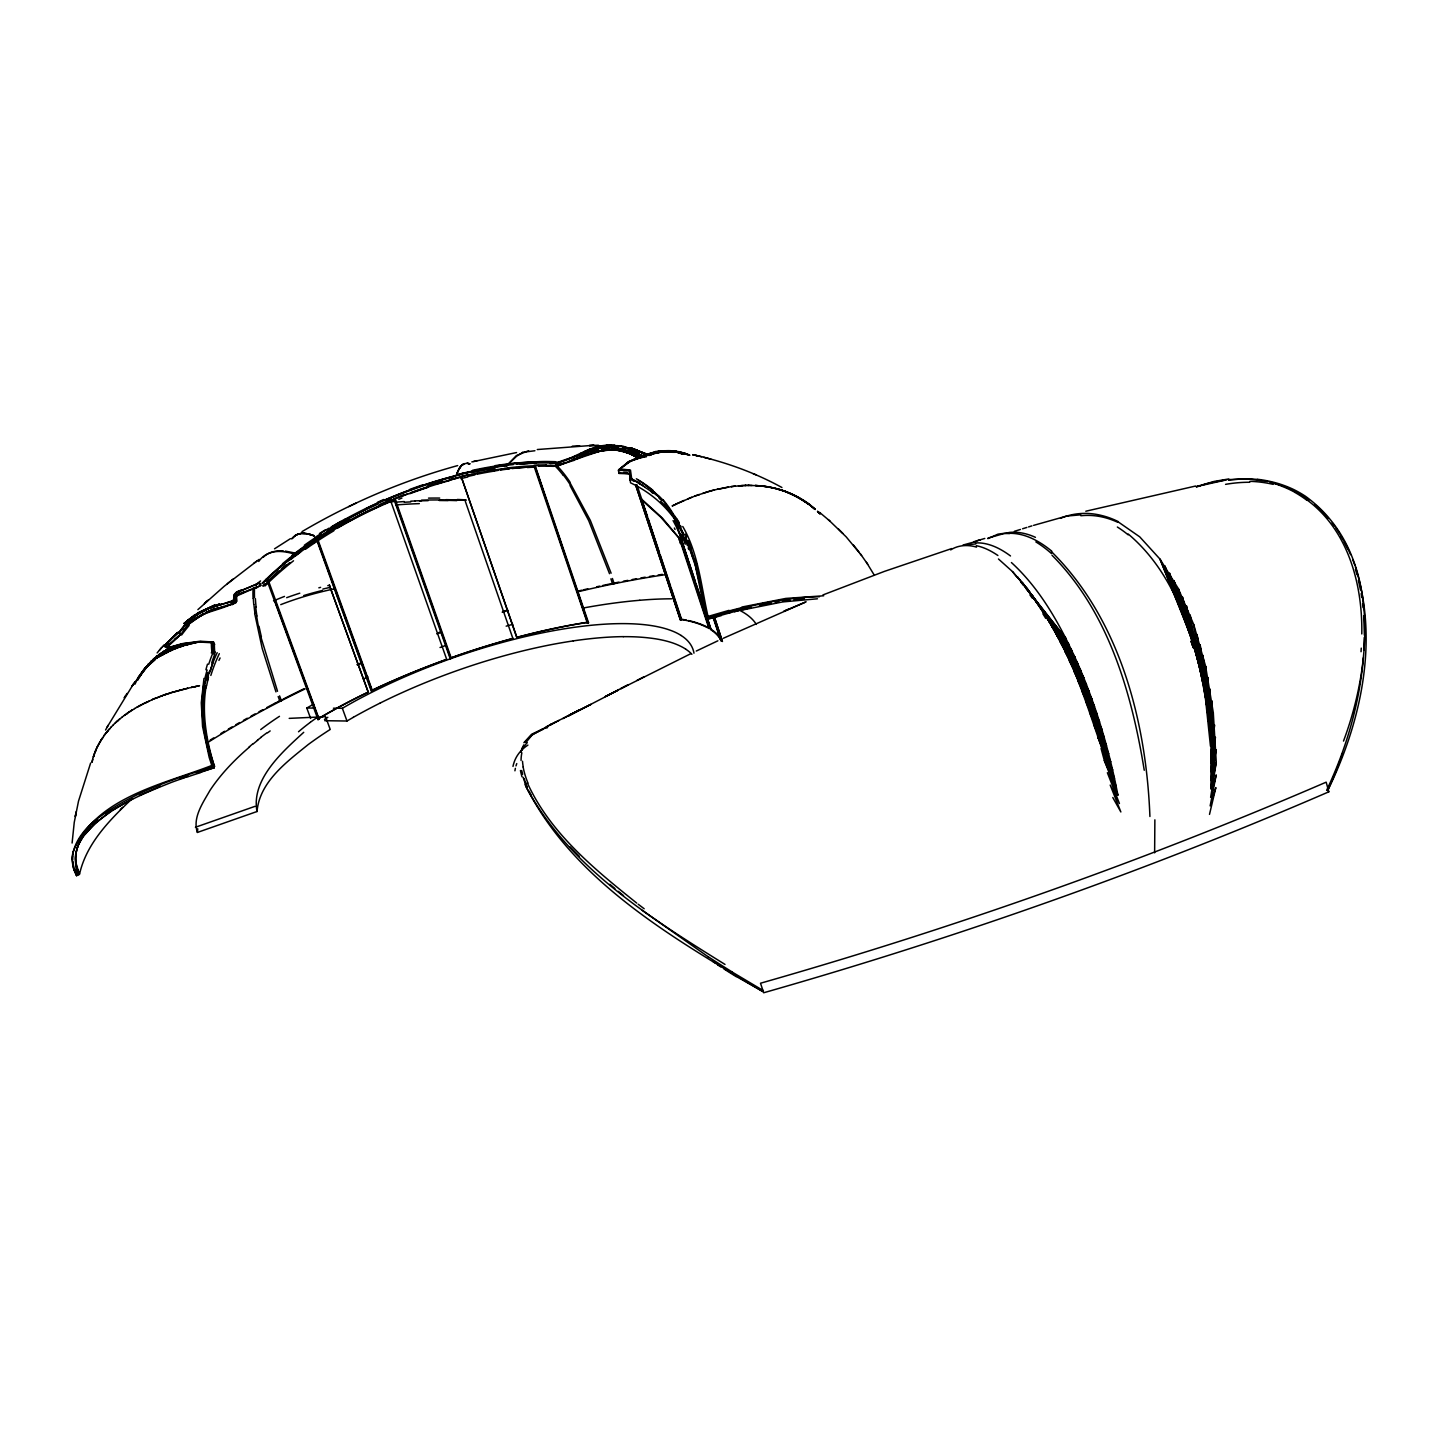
<?xml version="1.0" encoding="UTF-8"?>
<svg xmlns="http://www.w3.org/2000/svg" width="1438" height="1438" viewBox="0 0 1438 1438"><rect width="100%" height="100%" fill="white"/><g stroke="black" fill="none" stroke-linecap="round" stroke-linejoin="round"><path stroke-width="1.5" d="M629.916 478.063L630.545 482.826C650.12 492.066 667.25 506.661 678.664 525.122M1209.286 702.283L1209.304 697.825M1149.915 816.496C1146.266 722.146 1120.364 619.868 1051.394 551.581M1209.178 701.96L1209.232 697.628M1361.786 633.942C1362.667 584.763 1348.341 530.263 1306.908 499.849M185.915 625.62L193.986 619.562L212.231 609.748L233.567 603.906L232.579 601.282L209.66 607.986L191.182 617.963L186.527 622.744L187.659 625.188L185.915 625.62C199.523 611.078 220.949 611.204 236.605 601.39L235.814 594.289M1210.94 750.384L1210.976 788.797L1216.26 762.23L1213.295 712.691L1205.619 666.297L1193.738 624.577L1178.315 588.609L1160.053 559.184L1139.723 536.841L1118.135 521.85M1211.048 743.913L1211.803 700.737L1210.868 754.716L1213.295 712.691L1211.12 763.201L1214.499 724.842L1211.209 771.703L1215.398 737.191L1211.156 780.241L1215.991 749.665L1210.976 788.797M1364.32 637.429L1363.871 650.102M1154.624 852.842L1154.876 819.84M1210.796 709.15L1210.976 702.589L1211.425 706.471M203.621 702.445L203.944 720.564M1210.706 709.222L1210.976 702.589M1361.031 651.72L1361.265 648.125M289.2 718.371L325.545 716.699L330.219 729.461A255.964 65.141 -19.3 0 0 326.875 731.6L325.797 732.319A257.24 65.537 -19.3 0 0 320.422 735.896A266.713 68.053 -19.2 0 0 312.19 741.666L311.165 742.385A271.764 69.437 -19.2 0 0 308.199 744.56C286.737 761.942 259.649 781.715 257.007 811.517L197.401 832.44L197.779 828.809M197.401 832.44C192.297 817.755 202.974 802.746 210.038 790.307C220.895 773.932 234.682 759.695 249.565 746.951M1211.156 731.421L1211.443 727.125M72.098 843.028L74.255 822.338L78.515 801.128L90.63 763.021M75.837 854.442L75.675 856.203A34.422 32.373 15.9 0 0 76.052 863.213L79.378 874.412L76.627 875.67L75.495 862.063A35.285 33.218 13.6 0 1 75.585 855.053L76.466 850.954M1363.404 657.687C1359.485 703.703 1346.31 748.695 1326.609 790.361M204.484 686.753C200.907 713.572 205.58 740.894 214.406 766.274C207.09 742.961 202.255 716.951 205.328 691.876A334.011 218.684 14.2 0 1 206.137 685.89M212.554 651.845L212.842 649.419M213.992 654.254L214.298 651.827M72.817 854.028L73.104 852.141M1216.26 762.23L1210.634 797.353L1216.206 774.884L1210.149 805.891L1215.847 787.575L1209.502 814.393M76.124 811.787L75.297 816.568L75.621 814.735M79.378 874.412L76.574 870.511L77.346 868.552M203.962 678.43L201.284 702.787L202.56 726.496L209.211 757.466L212.303 767.011L214.711 766.256M76.627 875.67L73.536 867.995L72.331 860.337A38.718 36.417 10 0 1 72.835 852.734C94.243 797.191 163.896 784.357 213.112 764.962M79.467 873.855L76.556 875.436L76.933 873.495M75.855 853.291L76.915 849.211M215.143 652.043L214.532 654.757A339.781 217.749 -1.7 0 0 211.692 663.008M211.368 653.032L212.141 650.389M76.663 849.804L78.119 845.724M236.731 591.899L236.605 601.39L232.219 604.679L231.212 602.055L233.657 599.574L233.855 594.937L236.731 591.899L241.44 589.904M213.201 652.564L214.154 649.706M200.565 772.368L214.082 767.748L196.449 773.195M1340.701 758.994L1342.715 753.242M1343.505 741.073C1372.913 662.666 1381.469 551.491 1305.524 496.308A664.464 263.226 -68.6 0 0 1293.301 489.333A693.296 274.55 -69.3 0 0 1271.3 481.694A709.887 281.147 -70.5 0 0 1257.423 479.285M77.221 848.061L78.874 843.98M1339.982 760.918L1335.507 772.44M721.247 615.662L708.125 619.041M94.225 754.393L96.346 749.324M707.909 619.616L707.101 616.201M457.554 472.041L456.781 473.731L459.783 467.422M522.587 747.58L523.702 744.92M95.178 751.894L97.353 746.825M1334.734 774.363L1328.011 789.624M457.608 472.185L458.147 470.693M137.724 680.264L142.668 671.204L148.258 664.733L139.306 677.01L145.364 667.879L151.116 663.044L142.668 671.204L139.306 677.01M165.73 645.626L166.988 642.876L177.287 632.864L165.73 645.626L170.223 647.046L182.177 643.649L200.206 641.204L213.597 642.049L214.622 644.404M134.956 684.2L138.336 677.118L147.521 666.279L137.958 678.287L144.195 669.713L140.205 674.656M78.623 844.573L80.654 840.493M1327.616 790.756C1360.959 722.505 1379.024 641.114 1355.387 566.949M136.736 680.408L143.081 671.618L132.116 685.998L134.974 681.81M458.201 470.837L458.758 469.471M97.353 747.023L99.995 742.188M107.131 727.143L133.339 684.2M79.467 842.83L82.811 837.024M105.567 730.037L108.084 725.363M139.63 676.741L142.668 671.204L147.521 666.279M458.542 469.687L459.387 468.339M458.812 469.597L461.49 465.786M233.567 603.906L234.646 602.055M136.97 680.318L141.14 673.326L137.958 678.287M102.853 737.622L99.743 742.206A102.008 86.154 44.6 0 0 96.076 749.36A95.483 80.402 45.6 0 0 91.942 762.122M99.869 742.296L101.397 739.887M127.029 693.44L124.225 697.843L125.214 696.28M526.254 741.99L532.042 735.07L542.486 729.138M81.445 839.361L84.033 835.298M512.899 638.526L513.006 638.364A225.982 56.064 -19.5 0 0 505.223 640.503A227.222 56.388 -19.5 0 0 497.44 642.75L493.522 643.9A221.182 54.788 -19.4 0 0 479.843 648.107A214.046 52.9 -19.4 0 0 473.965 649.976A214.118 52.918 -19.4 0 0 468.105 651.899L464.204 653.212A214.1 52.918 -19.4 0 0 458.345 655.207L450.597 658.047A217.983 53.943 -19.4 0 1 472.006 650.749A215.664 53.332 -19.4 0 1 479.807 648.25A221.506 54.878 -19.5 0 1 495.409 643.487A223.735 55.471 -19.5 0 1 512.899 638.526L465.337 501.377M523.881 742.709L531.539 734.315L542.701 728.94M101.127 739.905L102.745 737.532M459.171 468.572L460.052 467.332M525.05 742.439L532.707 734.243L543.762 729.012M516.763 637.483L516.871 637.322A231.842 57.628 -19.5 0 1 523.756 635.524A236.263 58.796 -19.5 0 1 548.669 629.574A248.217 61.978 -19.5 0 1 581.491 623.211A262.956 65.914 -19.5 0 1 587.854 622.187L534.864 466.182L587.567 622.402A264.089 66.22 -19.6 0 0 581.222 623.409A251.524 62.859 -19.5 0 0 570.491 625.296A244.658 61.043 -19.5 0 0 557.351 627.867L548.471 629.772A236.209 58.796 -19.5 0 0 532.725 633.421L530.442 633.978A230.529 57.286 -19.5 0 0 523.612 635.704A228.624 56.765 -19.5 0 0 516.763 637.483L461.346 477.039L516.871 637.322M102.727 737.73L104.417 735.411M145.508 667.466L141.212 673.721L145.364 667.879L154.945 660.006M258.714 561.467C264.053 553.594 274.119 550.089 283.34 550.898M105.819 733.218L104.165 735.411L107.67 730.971M83.781 835.891L95.124 823.273L110.528 811.535M459.836 467.566L460.466 466.523M105.927 733.326L107.778 731.079M85.094 834.148C107.419 808.066 140.493 794.711 171.643 782.308A520.52 489.262 4.2 0 1 183.687 778.03M291.788 538.675L295.473 535.367L294.341 536.266M291.842 538.801L292.885 537.758M157.137 652.924L161.703 647.549M148.258 664.733L143.261 670.521L151.35 661.732M109.468 728.868L107.544 731.079L109.594 728.976M159.474 650.156L163.932 644.979M460.519 466.667L461.454 465.642M166.988 642.876L163.806 646.381L168.318 647.837L180.667 644.458L198.732 642.031L211.602 642.714M90.72 826.58C78.191 838.372 70.606 858.001 79.557 874.07C86.316 843.998 108.875 820.774 130.499 800.211M169.037 644.799L180.199 634.823L179.067 632.396L172.632 637.843M109.468 729.084L111.373 726.801M111.229 726.909L113.458 724.896M292.633 537.866L293.712 536.913M260.566 580.934L255.748 584.727M167.509 646.812L180.199 634.392L178.078 632.163L163.986 645.968L169.45 647.675L183.615 643.667L200.637 641.672L212.357 642.355A308.667 153.866 9.4 0 0 212.608 649.401M91.852 825.466L97.838 819.948M612.642 584.044L614.925 582.929L612.642 584.044L610.916 578.831M197.887 609.64L224.4 586.111L256.701 561.215M113.207 724.878L117.521 720.851M184.999 623.247L201.787 611.096L215.053 604.913L198.264 612.786L186.347 621.486L201.787 611.096L219.744 603.888L198.264 612.786L183.83 623.589L194.921 614.637M187.138 625.476L203.711 613.469L186.005 625.764M192.404 617.208L184.801 623.157L197.977 614.224M207.234 600.976L204.34 603.654L208.51 599.808M462.712 464.636L463.755 464.097L461.185 465.732L462.191 464.977M115.274 722.901L117.628 720.977M647.064 455.019L651.414 455.145M263.334 557.153C270.937 549.604 282.873 550.88 292.327 553.486L293.855 552.803L294.718 555.392M629.754 473.515L618.843 472.94L618.43 470.208L628.496 461.598L659.413 451.047L663.709 451.748M117.395 720.959L119.749 718.946L117.503 721.085M293.46 537.021L294.61 536.158M618.843 469.795C635.991 454.408 662.019 447.613 684.434 453.581M174.627 639.407L180.199 634.823L169.109 645.195L167.06 643.271M252.98 744.093L257.69 740.282M303.724 732.319C282.261 751.966 250.931 779.486 257.007 811.517M232.992 579.137L227.276 583.774M119.606 719.054L122.14 717.22M619.436 469.525L630.078 461.364L661.031 450.759M121.906 717.202L126.957 713.625L124.279 715.387M461.958 465.193L462.982 464.546M259.217 559.382L253.645 563.39M267.594 732.787L270.164 730.935M231.212 602.055L235.616 598.927M106.268 813.423L110.942 810.205M126.724 713.608L129.384 711.774L126.832 713.733M618.843 472.94L619.85 472.257M234.466 600.167A264.808 100.948 12 0 1 234.664 593.732L259.002 582.983L260.44 585.5L236.245 596.213A262.381 101.073 11.6 0 0 236.012 598.334M274.532 548.813L290.44 538.657M129.258 711.882L131.99 710.084M129.348 712.008L132.08 710.21M568.01 461.993L581.455 456.223M566.32 462.533L556.524 466.128L555.787 463.288C576.854 458.165 595.44 440.37 618.394 446.373M208.564 742.008L215.628 737.586A426.295 108.281 -19.3 0 1 268.439 707.442A393.76 99.114 -19.4 0 1 305.09 688.91M113.063 809.882L133.051 798.557M327.882 532.779L325.006 534.559A235.598 112.973 -21.7 0 0 308.127 545.631M131.954 710.318L134.759 708.575M661.732 451.945L662.864 451.262M329.5 528.573L332.412 526.829M332.502 529.903L334.712 528.573M302.016 531.611C350.71 502.905 403.161 480.544 457.679 465.588M462.676 464.492L464.528 463.593M134.543 708.539L137.527 706.957M295.221 535.475L297.522 534.307M295.275 535.601L296.534 534.918M987.852 538.639L997.99 534.145L1008.937 532.671M562.977 718.623L579.011 710.12L549.963 725.004L558.879 720.456M137.311 706.939L140.349 705.411M137.383 707.065L143.261 703.901M950.662 549.909C958.283 544.984 968.008 544.517 976.546 547.123M201.68 612.211L210.955 607.213L221.758 604.248M626.77 685.495L620.767 688.73L690.887 653.643M543.87 728.275L552.426 723.691L546.296 726.837M569.718 714.812L590.874 704.422L567.722 716.286L618.484 690.006M256 587.998L261.105 585.302L259.721 582.983L236.066 592.51M549.963 725.004L556.362 721.624M140.133 705.375L152.428 699.623M636.944 680.426L643.99 676.795M163.375 654.506L154.675 658.91L147.916 664.554L165.855 651.378L183.615 643.667L165.873 649.688L178.869 645.338L200.637 641.672L174.322 647.19L162.476 651.845L178.869 645.338L194.597 642.876L169.99 649.203L159.223 654.11L174.322 647.19L188.791 644.296M522.461 452.539L516.53 456.295L506.41 465.984L516.386 455.594L528.609 450.705M628.46 684.614L605.254 696.585L618.412 690.042M143.045 703.865L146.245 702.427M672.301 505.816L691.606 497.296M672.355 505.96L676.363 504.091M988.032 538.082L1003.796 533.624A692.091 167.168 81.2 0 1 1009.422 533.606M368.254 692.217L329.356 585.23L368.254 692.217L366.6 693.008A239.139 59.587 -19.4 0 0 360.057 696.226L358.422 697.035A245.395 61.259 -19.4 0 0 340.968 706.076A254.993 63.829 -19.4 0 0 328.799 712.781A263.064 65.986 -19.4 0 0 318.553 718.73L275.395 602.109L318.553 718.73M696.28 651.054L717.868 640.809M356.408 502.958L348.733 506.607M278.9 701.277L281.399 700.701L279.583 695.866M139.468 795.412L160.427 786.209M205.58 612.588L213.076 609.083M146.119 702.535L149.157 701.097M676.184 503.929L684.003 500.442M296.282 535.026L297.576 534.433M680.605 619.383L681.684 619.562A337.193 85.633 -19.9 0 1 699.893 624.272A342.244 86.945 -19.9 0 1 704.674 626.285A335.737 85.273 -19.9 0 1 706.885 627.381L709.509 628.316L680.264 539.448L662.415 518.111L641.24 498.824L681.091 619.149A334.784 84.986 -19.8 0 1 686.393 620.12M723.278 638.292L805.046 602.288M378.607 505.816L383.389 503.677M576.674 455.576L572.953 457.248A153.668 105.783 -0.8 0 0 556.506 462.874L554.187 462.946M584.098 452.269L591.539 448.944L604.212 447.811M549.999 463.593L557.297 462.982L573.582 457.41L593.121 448.674L622.6 446.05L647.711 454.444L623.139 446.912M588.466 453.347L568.118 461.67M384.917 499.723L381.987 500.999A218.324 98.305 -22.3 0 0 344.868 519.352M788.599 609.173L783.962 611.204L806.179 601.803M463.485 464.168L464.564 463.737M237.378 595.008L250.518 589.418M238.043 594.397L244.244 591.773M152.338 699.479L155.556 698.131M152.212 699.587L155.628 698.275M391.927 499.939L394.875 498.716M314.059 536.014L312.316 535.224M1060.525 518.363C1073.395 512.773 1088.081 512.018 1101.616 515.505A726.585 220.104 -89.3 0 1 1118.153 521.563M205.67 612.678L217.498 607.914M687.741 498.95L695.381 495.876M822.896 594.955L884.424 571.389L951.74 548.561M627.022 462.802C644.601 453.671 664.662 446.751 684.272 453.15L680.174 452.826M158.899 696.981L155.502 698.383L165.604 694.392L162.045 695.704M673.505 515.433L710.911 629.179A352.975 89.731 -19.9 0 1 712.241 630.078M640.737 499.058L660.653 517.069L680.264 539.448M158.701 696.945L162.242 695.74M297.271 534.415L298.619 533.911M297.324 534.541L298.673 534.055M695.255 495.84L699.12 494.528M695.291 496.002L699.174 494.69M179.786 778.857L187.983 775.999M1196.236 486.637L1214.139 481.424L1228.771 478.962M697.017 564.217L695.758 564.667L697.16 564.415M393.832 499.058L450.238 658.856L451.298 658.262L394.983 498.662L393.886 499.22L394.983 498.662M587.297 622.978L588.537 622.78L587.405 623.175L534.109 466.397L535.349 466.146L534.199 466.541M318.014 719.629L319.146 719L318.014 719.629L266.497 579.011L267.666 578.615L319.164 719.234M212.303 767.011L214.406 766.274M647.585 516.763L636.89 484.714L635.704 485.127L680.39 619.976L681.702 619.778M195.424 827.263L255.065 806.323M317.726 539.322L316.594 539.735L317.708 539.16L372.442 690.761M183.651 777.976L187.785 776.556M566.302 462.299L554.762 465.624M522.389 452.341L534.918 450.741M576.764 455.9L607.339 445.564L617.801 445.708L628.118 448.153M577.321 458.83L605.38 449.285M224.184 606.297L207.36 611.995L191.074 621.755L188.989 619.508L205.49 609.604L234.376 600.149L235.922 602.63L226.287 605.578M1196.506 486.997L1200.299 485.72M699.048 494.654L706.579 492.263M249.727 590.083L256.845 587.333M165.478 694.5L169.145 693.386M165.532 694.644L172.722 692.271M984.76 538.459L973.67 541.784M1197.459 486.368L1226.632 479.825M976.258 541.048L980.464 539.735M702.769 493.414L706.543 492.12M168.965 693.35L172.65 692.127M1022.58 528.771L1026.858 527.44M1028.547 526.919L1031.909 525.877M1014.347 531.323L1020.441 529.454M706.885 616.776L729.048 610.359M709.617 618.592L712.601 617.675M1033.598 525.373L1066.583 516.08L1080.837 514.822M688.407 540.724L697.124 568.28L707.172 617.981C743.662 606.926 781.194 597.579 819.48 596.716M213.795 766.58C174.322 778.443 134.309 792.068 100.534 816.353C82.236 828.809 63.829 852.896 76.556 875.436M714.093 617.244L717.059 616.363M605.398 449.195L583.451 455.63L606.62 449.519M172.524 692.235L176.353 691.211M172.596 692.379L187.659 688.317L183.633 689.197M464.294 463.827L467.062 463.198M591.108 450.292L580.97 453.258L591.629 450.436M595.17 449.105L607.339 445.564L618.376 446.966M706.418 492.102L710.228 491.041M706.453 492.245L713.877 490.07L710.102 491.023M1202.186 485.073L1209.807 482.934M685.62 536.967L695.435 565.871L706.148 618.268L708.862 617.549M226.09 603.061L232.579 601.282M176.155 691.175L180.038 690.204M649.958 454.534L637.735 457.805L660.096 450.939L664.536 451.352M654.038 453.437L664.212 450.723L674.799 452.341M507.38 468.518L508.998 468.087M595.907 449.303L610.844 445.349L617.261 446.535M299.823 533.75L298.367 534.019L300.776 533.642M544.966 728.329L547.572 727.646M453.725 475.96L456.727 475.187M457.679 477.973L454.678 478.746A216.85 94.926 -22.3 0 0 448.674 480.346M179.858 690.168L183.812 689.233M975.252 541.677L963.011 545.038L975.827 543.941M318.841 587.818L320.62 587.369M516.566 452.557L471.826 461.922M473.623 461.472L477.236 460.591M713.769 490.214L717.49 489.19M1085.798 511.227L1195.697 486.008M741.918 607.034L785.813 598.424L823.704 595.781M742.763 609.928L782.614 601.929L817.449 598.801M747.149 608.346L751.283 607.393M327.792 585.661L329.608 585.248M187.479 688.263L191.56 687.436M1211.713 482.521L1225.05 480.004M602.288 447.236L585.158 450.993L603.924 447.398M606.566 446.301L610.844 445.349L617.405 446.751M591.899 452.593L606.62 449.339M706.148 618.268L702.876 600.275M195.532 686.609L191.38 687.4L199.523 685.692L195.352 686.573M475.241 474.001L477.578 473.533M759.444 605.596L771.343 603.259M592.186 452.7L609.82 449.303M608.076 446.607L614.332 445.403L618.484 446.409L614.332 445.403L589.364 449.105L602.486 447.542M299.517 533.714L301.027 533.534M728.203 487.069L717.4 489.315L731.708 486.547M775.208 602.576L779.037 601.947M493.809 470.568L503.012 469.201A240.649 109.054 -22.8 0 1 516.655 467.638M601.965 450.292L608.094 449.375M782.811 601.354L790.199 600.329M657.04 453.042L648.286 454.228L668.311 450.723L674.332 452.035M663.619 452.161L672.373 450.975L682.888 453.977M537.291 449.537L593.463 445.313M731.583 486.529L735.178 486.116L731.583 486.691M596.141 451.334L613.325 449.267M611.24 446.499L617.801 445.708L606.782 446.571M793.83 599.898L804.363 598.873M1228.825 479.591L1247.627 478.908L1267.687 481.478M735.07 486.26L742.044 485.541M596.644 451.28L616.704 449.447M300.973 533.39L302.25 533.282M300.722 533.498L302.304 533.426M614.763 446.858L621.09 446.283M602.378 446.912L593.552 447.613L604.212 447.092M602.468 449.95L608.975 449.429M738.503 485.918L742.044 485.702M657.651 452.7L653.499 452.97L672.373 450.975L676.345 452.215M663.907 452.287L676.381 451.46L682.331 453.581M404.222 501.556L395.576 502.186L450.597 658.047M572.324 446.175L579.658 445.816M602.18 450.22L618.915 449.393M616.992 446.481L621.27 446.265L597.741 446.481L603.96 446.607M410.747 501.179L415.097 500.981M741.918 485.523L745.441 485.379M741.918 485.685L745.441 485.541M532.869 463.234L535.961 463.09M594.271 445.385L589.274 445.582L598.46 445.259M745.297 485.361L748.785 485.325M745.297 485.523L748.785 485.487M301.98 533.39L303.616 533.408M302.034 533.534L306.348 533.498M602.109 449.483L612.606 449.375M439.147 500.496L447.919 500.604M310.626 718.443L306.797 708.017L313.466 708.071M333.454 708.215L342.352 708.287A229.019 56.873 -19.3 0 1 348.733 704.62A220.787 54.698 -19.4 0 1 358.583 699.174A214.316 52.99 -19.4 0 1 365.342 695.615A207.432 51.193 -19.4 0 1 375.713 690.348A202.416 49.881 -19.4 0 1 382.796 686.897A197.186 48.515 -19.4 0 1 389.968 683.499A194.418 47.796 -19.4 0 1 397.248 680.174A182.95 44.812 -19.4 0 1 477.686 649.634A191.29 46.969 -19.5 0 1 531.88 635.093A207.27 51.139 -19.5 0 1 543.222 632.666A213.543 52.775 -19.5 0 1 550.682 631.21A220.194 54.5 -19.5 0 1 561.683 629.251A227.689 56.477 -19.5 0 1 568.909 628.1A238.798 59.389 -19.6 0 1 586.452 625.782A249.799 62.265 -19.6 0 1 593.247 625.081A263.999 66.004 -19.7 0 1 612.75 623.786A278.055 69.707 -19.7 0 1 618.915 623.643A284.472 71.397 -19.8 0 1 624.919 623.625A291.662 73.284 -19.8 0 1 630.725 623.75A303.274 76.322 -19.8 0 1 644.35 624.685A316.504 79.791 -19.9 0 1 651.899 625.674A330.866 83.53 -20 0 1 669.335 629.916A341.974 86.424 -20 0 1 673.056 631.318A346.468 87.574 -20 0 1 679.671 634.589L681.145 635.488M748.659 485.307L761.852 485.99M748.659 485.469L752.092 485.505M324.736 720.708L346.989 721.013A228.75 57.88 -19.4 0 1 353.353 717.328M602.324 449.609L622.169 450.022L613.181 449.429M618.43 470.208L629.377 470.783L630.024 480.22M303.562 533.264L304.928 533.336M303.346 533.516L304.712 533.588M371.813 690.51L317.025 539.43L371.813 690.51A233.064 57.951 -19.4 0 1 387.595 683.23L389.896 682.223A226.323 56.172 -19.4 0 1 406.127 675.213A222.027 55.021 -19.4 0 1 434.653 663.889L439.471 662.091A219.619 54.392 -19.4 0 1 446.715 659.431L390.579 500.586M614.332 446.463L601.893 445.726L610.647 446.535M664.733 451.927L655.926 451.406L632.396 460.124L660.096 450.939L664.302 451.442M674.027 452.323L663.781 451.514L680.354 452.179L684.075 453.779L680.354 452.179L658.658 452.071L676.381 451.46L682.601 453.833M280.338 700.612L281.399 700.701M466.829 463.431L467.943 463.288M668.994 451.766L673.451 452.179M608.436 449.357L627.705 451.101L641.312 457.338M608.148 449.465L631.228 451.694L613.882 449.429M616.668 447.272L603.834 446.014L617.765 447.182M627.381 448.332L633.816 448.962L647.352 454.732M304.658 533.444L306.402 533.642M684.272 453.15L668.832 451.316L675.267 452.323M679.042 453.222L683.266 453.725L679.024 453.006M614.727 449.465L621.216 450.292M810.565 505.151A113.045 102.242 -74.9 0 0 777.383 488.902A120.343 108.695 -76.7 0 0 771.289 487.482A125.178 113.063 -76.4 0 0 765.034 486.386L755.256 485.451A133.285 120.379 -75.6 0 1 764.89 486.529M614.871 446.463L606.063 445.331L612.426 446.355M622.78 447.542L633.816 448.962L647.567 455.289M285.317 551.078L293.855 552.803M611.797 449.285L635.991 453.006L617.118 449.555M679.563 452.988L683.859 453.653M628.208 448.8L636.549 450.094L647.837 455.361M612.3 449.375L628.945 452.053L616.381 449.573M306.096 533.606L310.985 534.72M306.132 533.75L307.624 534.001M673.002 452.323L664.212 450.723L643.038 455.828L668.311 450.723L674.584 452.269M630.114 448.908L639.263 451.388L628.334 449.069M616.596 446.553L610.197 445.313L614.314 446.265M684.075 453.509L673.829 451.46L683.931 453.851M78.551 872.057L74.938 871.338L74.506 869.235M467.674 463.36L469.795 463.755M467.727 463.503L468.626 463.683M615.105 449.303L642.247 456.08M701.492 456.709L692.721 454.678C723.763 461.454 754.033 472.185 781.913 487.5M614.152 449.285L637.573 455.666L616.273 449.321M692.721 454.678L697.879 455.864M307.57 533.875L312.37 535.367M618.304 449.429L641.294 455.702L618.394 449.573M628.873 448.908L639.263 451.388M616.165 449.213L634.32 453.905L639.748 456.96L627.705 451.101M614.314 445.654L618.43 446.733M638.76 456.925L618.142 449.375L638.742 456.871M1269.466 481.838L1281.671 485.487M703.829 457.266L710.911 459.171M309.35 534.109L314.275 535.763L309.098 534.217M619.778 449.375L641.294 455.702M633.906 450.471L639.946 452.251M641.42 455.199L621.18 449.033L642.894 456.295M468.896 463.611L469.831 463.899M468.59 463.539L469.525 463.845M678.772 451.945L689.413 455.361M618.142 449.375L641.887 456.619L625.171 450.741M629.053 448.998L638.796 452.413M649.203 455.54L631.066 447.973L633.816 448.962M644.835 456.889L622.69 448.8L593.75 451.406L574.247 460.142L573.582 457.41M689.719 455.109L683.643 452.79L689.593 455.235M624.937 450.777L642.588 457.5M646.219 456.925L630.635 450.939L644.476 456.691M631.066 447.973L648.933 454.875M626.375 450.885L642.498 457.374M630.869 449.573L624.703 447.074L630.527 449.645M753.153 473.659L755.831 474.774M1283.397 486.08L1288.43 488.183M642.804 455.918L633.331 451.909L642.966 456.313M622.115 450.436L640.054 458.201L626.069 451.838L637.609 457.59M626.267 450.903L641.492 457.554M641.528 455.576L637.843 453.869L641.636 455.828M705.968 626.429L706.705 626.788A339.062 86.136 -19.9 0 1 708.826 627.921L709.509 628.316M1290.102 488.884L1295.009 491.329M633.799 481.191L630.078 478.836M636.549 450.094L646.129 454.911M640.413 457.176L631.012 452.377L640.683 457.679M637.645 457.5L629.988 453.581L637.447 457.931M638.652 454.282L642.319 456.259M763.38 990.656L732.14 972.034M725.004 964.431C649.994 917.804 569.071 867.168 526.218 787.107M1296.645 492.138L1309.065 500.011M634.32 453.905L639.928 457.284M737.784 977.301L762.949 991.609C673.793 938.583 572.414 880.901 524.96 784.411M685.656 649.077L684.164 648.161A346.037 89.138 -20.1 0 0 677.514 644.817A341.561 87.952 -20 0 0 673.811 643.343A330.452 85.022 -20 0 0 656.303 638.939A316.108 81.211 -19.9 0 0 648.736 637.915A302.897 77.688 -19.9 0 0 635.093 636.854A291.303 74.596 -19.8 0 0 629.323 636.692A284.131 72.655 -19.8 0 0 623.301 636.674M710.354 629.395L711.684 630.293A348.913 88.689 -19.9 0 1 715.818 633.655L716.34 634.158A354.791 90.181 -19.9 0 1 721.229 640.881M712.673 961.249L715.8 963.298M708.035 956.683L642.265 910.362M651.144 490.897L653.122 492.371M638.202 904.232L644.17 908.762M651.36 492.084L653.176 493.468M636.728 903.1C594.559 869.289 550.089 833.123 527.279 782.757M998.457 558.987L1012.496 571.587L1026.876 588.214L1077.943 663.979C1096.223 705.968 1109.273 750.169 1117.901 795.124L1107.368 772.709L1119.429 803.536L1110.19 785.058L1120.867 811.967L1112.796 797.515M74.075 869.882L76.214 871.626L75.765 873.765L77.85 870.781L76.933 869.199M819.624 512.413L830.211 521.311M618.322 891.38L623.499 895.622M1128.237 534.037C1171.718 570.706 1191.347 627.489 1202.563 681.54L1186.44 605.811L1201 673.919L1182.467 597.004L1199.328 666.423L1178.315 588.609L1197.53 659.053L1173.983 580.61L1195.625 651.845L1169.489 573.043L1193.594 644.763L1164.834 565.889L1191.473 637.843L1160.053 559.184L1189.244 631.066M609.874 884.298L614.907 888.54M1314.925 504.63L1328.406 518.201M828.324 519.621L846.173 536.859L861.578 555.481M1011.417 562.546C1041.579 590.209 1061.352 627.076 1077.943 663.979L1031.711 594.631L1074.995 657.364L1026.876 588.214L1071.993 650.911L1022.059 582.228L1068.955 644.619L1030.866 594.559M1052.023 555.248C1108.518 611.977 1131.76 693.242 1144.253 770.265M660.599 501.143L662.361 502.869A355.635 196.107 -41.7 0 1 665.776 506.482A356.822 196.323 -44.5 0 1 670.611 512.234M579.352 856.383L570.041 846.838M838.408 528.914L842.794 533.354M76.574 870.511L78.587 872.578M858.828 551.779L853.453 545.092M1012.496 571.587L1016.594 576.728M1020.71 581.869L1023.443 585.302M1026.193 588.735L1065.9 638.49L1017.259 576.674L1028.152 590.982M635.704 485.127L680.534 620.173M672.93 515.649L674.799 518.111M1029.985 595.008L1032.376 598.208M1332.127 522.785L1334.5 525.984M860.23 553.612L867.689 564.271M677.46 521.347L678.772 523.324M628.999 470.298L630.06 471.898M569.861 482.521L590.299 520.322L611.114 573.205M1335.686 527.584L1340.126 534.415M1036.528 601.461L1080.837 670.737L1041.346 608.723L1083.695 677.658L1041.346 608.723M866.467 562.366L874.196 575.02M238.169 591.378L239.751 593.858M570.005 485.487L588.753 520.718L609.532 573.69M1042.892 613.774L1045.732 618.358M1066.403 652.079L1071.004 659.647M1340.558 535.673L1343.29 540.167M1086.499 684.704L1046.127 616.417L1089.231 691.912L1050.89 624.487M1076.289 670.072L1079.722 675.914M255.64 584.96L257.096 587.477M1074.833 669.299L1083.677 684.812M1075.157 669.784L1080.567 679.293M1344.153 541.713L1347.496 548.04M1079.992 680.246L1086.445 691.966M682.762 526.488C698.814 554.313 701.205 587.01 708.287 617.675M1081.304 682.493L1083.407 686.339M1088.764 700.845L1096.835 716.466L1090.903 704.8M528.986 791.026L531.251 795.484M446.715 659.431L446.661 659.323A221.704 54.932 -19.4 0 0 398.955 678.125A223.627 55.435 -19.4 0 0 391.999 681.145L389.68 682.151A233.244 58.005 -19.4 0 0 371.561 690.474M1095.343 716.232L1099.225 723.979L1095.271 715.944M1344.224 541.677L1347.981 549.352M1348.323 549.658L1350.624 554.655M1104.33 760.486L1116.248 786.748C1095.127 735.879 1083.138 681.199 1055.6 632.972L1091.909 699.228L1060.255 641.833L1094.516 706.687L1064.839 651.072L1097.068 714.255L1069.351 660.653L1099.531 721.948L1073.773 670.593L1101.939 729.749L1078.087 680.875L1104.24 737.658L1082.275 691.444L1106.469 745.657L1086.337 702.337L1108.626 753.728L1090.274 713.5L1110.675 761.888L1094.048 724.914L1112.635 770.121L1097.643 736.562L1114.486 778.407L1101.077 748.443L1104.33 760.486L1117.901 795.124M525.265 782.434L526.991 786.658M688.568 544.517L694.5 561.683L699.407 581.977M631.767 479.447L630.473 470.064A230.314 124.944 -20.3 0 0 619.508 469.399M690.348 546.835L690.995 548.507M1352.781 559.813L1354.776 565.116M278.181 696.531L279.979 701.385M342.352 708.287L346.989 721.013M1191.041 641.384L1193.324 647.729L1191.257 640.899M316.558 539.556L371.346 691.372M212.932 765.519L213.903 768.305M535.26 466.002L588.537 622.78M612.408 578.471L614.152 583.666M1191.239 641.456L1193.324 647.729M648.304 518.902L659.503 552.731M660.204 554.816L670.629 586.345M671.33 588.43L681.019 617.675M641.24 498.824L649.275 523.108M649.94 525.122L681.091 619.149M714.291 616.614L722.469 641.51M714.129 616.399L721.624 639.209M713.769 616.237L721.876 640.935M713.841 618.484L721.283 641.114M712.889 616.83L720.546 639.874M674.188 517.518L687.867 559.13M688.55 561.215L695.363 581.887M696.028 583.954L710.911 629.179M679.707 539.645L708.952 628.532M211.206 758.671L213.148 764.603M213.219 766.688C204.699 741.792 199.99 715.099 203.189 688.802A336.941 220.032 13.3 0 1 203.98 683.284M557.297 462.982L558.16 465.642L553.54 466.325A265.131 125.663 -23.9 0 0 538.639 466.218M277.534 691.283L260.745 636.477M1355.477 569.448L1357.059 574.769M694.536 559.005L695.093 560.856M275.97 691.894L262.237 648.574L254.634 613.217M73.859 867.348L72.745 861.632M209.75 753.548L207.647 744.956M1358.407 580.305L1360.42 589.76M521.724 770.48L522.641 774.327M700.18 585.805L700.953 589.814M1190.197 614.997L1205.314 697.142L1210.49 746.268L1210.023 689L1209.969 737.892L1209.735 731.187M701.726 594.074L702.571 598.603M256.575 615.734L257.114 619.005A152.015 53.188 65 0 0 258.301 625.692M1193.738 624.577L1205.314 697.142L1197.081 634.5L1206.518 705.105L1200.173 644.781L1207.578 713.176L1203.013 655.386L1208.495 721.337L1205.619 666.297L1207.525 699.03M1361.157 593.588L1361.732 597.561M1198.771 652.744L1199.328 657.076M1198.771 652.96L1199.328 657.364M1362.613 603.529L1363.008 607.627M1212.342 714.237L1212.701 718.173M1203.966 675.968L1205.134 691.534M1203.858 675.572L1204.163 679.922M1204.792 688.64L1205.098 692.99M1207.776 703.398L1209.304 729.569L1207.956 677.514L1208.837 704.35M1363.745 615.895L1364.374 635.201M1206.446 695.381L1206.77 701.996M1206.302 695.794L1206.5 700.27M267.666 578.615L266.497 579.011M1209.286 717.76L1209.52 724.482M1207.992 706.058L1208.082 710.408M1294.955 492.443A651.234 257.384 -68.7 0 1 1306.747 500.19M1294.991 492.353A676.363 267.198 -69.1 0 0 1282.354 486.439A694.518 273.777 -69.8 0 0 1273.637 483.258M1249.964 481.335A706.346 280.23 -70.2 0 1 1273.259 484.372M1243.079 478.854A709.725 281.938 -71.6 0 1 1257.369 479.465M1225.571 484.354A696.783 278.289 -72 0 1 1249.784 482.269M1228.501 480.166A697.879 278.774 -72.8 0 1 1243.043 479.07M1009.386 533.318A716.142 175.58 82.6 0 1 1051.771 551.185M1035.845 541.91A714.434 174.34 82.6 0 1 1051.52 553.594M1008.919 532.473A719.306 176.658 82.3 0 1 1035.432 537.327M736.759 976.995A117.161 13.373 34.3 0 1 723.943 968.924M720.744 966.857A117.161 13.373 34.3 0 1 717.544 964.772M527.081 787.521A713.608 142.542 28.6 0 1 523.126 777.329M527.962 783.081A721.786 143.135 28.8 0 1 524.546 773.195A738.701 145.705 29 0 1 523.162 767.029M526.326 785.094A732.068 145.418 29 0 1 524.133 778.497M521.994 776.772A733.452 146.227 28.7 0 1 520.448 770.48M514.93 770.822A757.359 153.273 29.4 0 1 515.379 768.323M515.99 765.915A757.359 153.273 29.4 0 1 516.763 763.596M512.989 766.418A758.419 153.507 29.3 0 1 527.908 745.1M523.252 767.083A752.164 147.251 29.5 0 1 522.515 761.259M521.059 760.468A760.972 148.851 30 0 1 521.868 752.793M520.844 752.182A756.442 148.204 30.9 0 1 527.297 742.637M731.996 971.854A115.831 10.569 33.5 0 1 708.017 956.612M521.419 750.205A762.392 148.24 30.9 0 1 522.425 747.472M976.276 545.685A725.687 153.255 78.2 0 1 997.9 555.499M975.629 542.935A719.449 156.67 79 0 1 1010.501 555.967M1117.362 527.027A698.688 210.074 -89.1 0 1 1128.165 534.828M1080.837 515.739A720.384 218.091 -89.5 0 1 1117.614 522.228M92.122 762.032A95.393 80.402 45.2 0 1 92.787 759.426M93.56 756.855A95.393 80.402 45.2 0 1 94.423 754.303M93.326 756.909A94.818 80.061 44.9 0 1 94.207 754.375M817.683 511.533A117.826 106.664 -74.7 0 1 819.984 513.779A117.88 106.718 -74.7 0 0 817.503 511.569M817.593 511.461A119.336 108.048 -74.6 0 1 819.894 513.708M817.791 511.389A119.264 107.958 -74.6 0 1 820.109 513.636M810.439 505.349A114.429 103.572 -74.6 0 1 815.328 509.376M807.779 503.48A112.973 102.188 -74.9 0 1 815.166 509.376M802.62 499.993A112.398 101.523 -75.9 0 1 812.74 507.344A115.561 104.327 -76.2 0 1 815.076 509.483A114.627 103.446 -76.5 0 0 810.385 505.439A112.164 101.307 -75.9 0 0 805.298 501.808M788.869 493.126A111.481 100.57 -77 0 1 807.635 503.731M786.155 491.976A111.912 100.984 -77 0 1 805.244 501.934M791.745 494.205A111.427 100.498 -77.3 0 1 802.566 500.1M791.781 494.115A113.332 102.386 -75.4 0 0 786.101 491.742A116.442 105.154 -76.9 0 0 777.347 489.082A120.433 108.785 -75.6 0 0 771.253 487.608A124.998 112.901 -76 0 0 765.016 486.547M777.221 489.046A115.417 104.255 -75.9 0 1 788.923 493.018M786.101 491.706A117.035 105.729 -75.1 0 0 777.257 488.866A120.271 108.641 -75.6 0 0 771.163 487.428A127.497 115.166 -76.3 0 0 761.727 485.972M322.903 589.059A233.244 98.197 -0.2 0 1 329.985 587.405M303.724 595.566A234.412 100.247 0 0 1 322.382 590.461M286.665 597.687A238.025 108.425 1.4 0 1 299.787 593.193M273.526 600.904A240.847 114.447 2.7 0 1 284.508 596.428M329.967 711.954A247.983 61.942 -19.4 0 1 367.984 692.181M280.752 604.643A237.701 102.745 0.2 0 1 333.724 588.969M329.949 711.954A258.75 64.836 -19.4 0 0 326.965 713.643A264.161 66.274 -19.4 0 0 318.175 718.748M383.658 504.181A214.711 95.052 -22.3 0 1 390.83 501.089M350.872 519.981A218.288 98.233 -22.3 0 1 378.841 506.176M334.533 528.465A224.112 103.59 -22.1 0 1 350.369 519.531M315.965 538.819A232.345 111.032 -21.7 0 1 331.315 529.13M343.916 523.684A217.965 97.658 -22.3 0 1 390.723 500.891M336.816 527.279A221.937 101.577 -22.2 0 1 343.574 523.414M331.261 529.22A227.528 106.861 -21.9 0 1 335.755 526.56M316.989 539.412A232.417 109.63 -21.9 0 1 332.268 529.849M445.96 499.651A248.504 112.038 -3.1 0 1 465.804 500.37M445.852 500.029A241.926 109.396 -3.1 0 0 428.254 500.029A230.907 103.284 -3.1 0 0 421.676 500.118M419.447 500.873A232.327 104.021 -3.1 0 1 428.164 500.658M396.097 504.936A230.386 101.721 -3.1 0 1 419.321 503.624M457.23 499.471A252.063 113.692 -3.2 0 1 466.092 499.885M447.991 500.37A251.596 113.26 -3.2 0 1 456.781 500.622M428.506 498.123A239.139 110.313 -3.2 0 1 439.704 498.069M415.097 500.891A229.415 102.242 -3.1 0 1 421.64 500.658M404.294 502.257A226.539 100.894 -3.1 0 1 410.765 501.898M527.333 467.53A260.602 121.403 -23.4 0 1 533.983 467.152M516.44 467.979A248.253 113.692 -23 0 1 527.656 467.062M477.326 474.163A231.015 102.781 -22.5 0 1 493.486 471.197M467.943 476.427A224.975 99.006 -22.3 0 1 474.899 474.899M460.807 478.638A223.016 97.263 -22.2 0 1 467.745 476.985M529.993 467.008A259.541 120.828 -23.4 0 1 534.415 466.775M493.683 471.071A244.208 110.744 -22.8 0 1 498.285 470.352M500.568 470.028A244.208 110.744 -22.8 0 1 509.699 468.824M511.964 468.572A244.208 110.744 -22.8 0 1 525.481 467.332M471.52 472.599A230.907 104.992 -22.9 0 1 495.193 468.159M461.544 476.373A225.874 101.055 -22.5 0 1 468.608 474.702M697.861 623.139A341.885 86.855 -19.9 0 0 692.361 621.504L690.42 621.018A334.784 84.986 -19.8 0 0 688.425 620.551M705.195 626.051A341.885 86.855 -19.9 0 0 701.241 624.362A339.799 86.316 -19.9 0 0 698.724 623.445M692.02 554.798A311.794 139.216 -70 0 1 693.152 558.375M690.815 551.257A315.317 147.503 -67.2 0 1 691.408 552.983M688.658 544.085A337.373 165.442 -63.7 0 1 689.952 547.339M685.764 537.938A339.763 173.315 -59.9 0 1 686.465 539.466M687.166 541.03A339.763 173.315 -59.9 0 1 687.831 542.611M685.081 534.037A345.659 180.415 -57.3 0 1 686.573 537.003M681.037 529.328A350.782 185.718 -55.1 0 1 681.81 530.748M682.583 532.204A350.782 185.718 -55.1 0 1 684.057 535.152M677.729 521.67A353.173 192.764 -49.4 0 1 679.491 524.277M680.336 525.607A353.173 192.764 -49.4 0 1 681.199 526.955M676.004 519.064A355.348 195.029 -47.9 0 1 677.855 521.563M688.155 547.842A325.941 154.387 -66.1 0 1 688.748 549.514M712.889 630.527A352.975 89.731 -19.9 0 1 714.111 631.48M714.704 631.947A352.975 89.731 -19.9 0 1 718.371 635.542M719.27 636.621A352.975 89.731 -19.9 0 1 721.175 639.479M674.368 528.016A350.98 181.224 -57.3 0 1 675.033 529.508M678.736 538.765A350.98 181.224 -57.3 0 1 679.311 540.364M679.868 541.982A350.98 181.224 -57.3 0 1 680.408 543.618M674.548 516.548A354.611 195.244 -46 0 1 675.483 517.77M260.709 729.569A313.304 129.636 -9.5 0 1 279.475 716.322M324.485 719.413A244.712 105.765 -7.7 0 1 327.828 717.31M310.536 722.164A250.068 108.964 -7.2 0 1 316.899 717.616M298.511 731.78A262.633 107.778 -9.3 0 1 310.284 722.361M260.781 737.406A328.817 122.392 -12.7 0 1 267.037 732.733M257.384 740.264A334.101 121.277 -13.5 0 1 261.015 737.442M249.116 746.969A340.159 118.437 -14.7 0 1 252.531 744.093M681.127 635.488A354.377 89.605 -20.1 0 1 693.979 653.176M739.761 610.395A421.136 106.772 -20.1 0 1 756.352 624.434M671.636 598.801A357.037 89.875 -19.8 0 0 663.996 598.909A346.54 87.071 -19.7 0 0 652.133 599.394A336.905 84.5 -19.7 0 0 639.802 600.275M639.784 600.275A316.702 79.09 -19.6 0 0 604.967 604.373A300.272 74.704 -19.6 0 0 595.853 605.811A287.977 71.415 -19.5 0 0 583.54 607.95M506.158 626.159A257.025 63.182 -19.5 0 1 512.755 624.308M440.028 647.513A246.329 60.36 -19.4 0 1 444.953 645.734M363.365 679.024A263.478 64.908 -19.4 0 1 367.984 676.903M306.797 708.017A286.989 71.199 -19.4 0 1 313.646 704.171M685.62 649.095A353.946 91.205 -20.1 0 1 691.912 654.254M623.355 636.639A277.714 70.983 -19.8 0 0 617.172 636.764A263.675 67.191 -19.7 0 0 597.633 637.969A249.493 63.38 -19.6 0 0 590.82 638.652A238.51 60.468 -19.6 0 0 573.295 640.881M573.259 640.899A227.402 57.466 -19.6 0 0 566.051 642.031A219.924 55.489 -19.5 0 0 555.05 643.936A213.291 53.727 -19.5 0 0 547.608 645.374A207.018 52.056 -19.5 0 0 536.302 647.765A191.056 47.796 -19.5 0 0 482.089 662.253A182.734 45.621 -19.4 0 0 401.795 692.792A194.184 48.64 -19.4 0 0 394.497 696.118A196.934 49.377 -19.4 0 0 387.343 699.533A202.183 50.779 -19.4 0 0 380.315 702.984M380.279 702.984A207.18 52.11 -19.4 0 0 369.926 708.287A214.046 53.961 -19.4 0 0 363.203 711.864A220.535 55.705 -19.4 0 0 353.299 717.328M72.601 859.726A37.748 35.501 9.7 0 1 72.637 855.916M187.875 776.754A606.333 563.337 2 0 1 200.655 772.583M261.392 636.908A161.308 56.298 65 0 1 259.02 626.249M256.935 616.039A139.162 48.676 65 0 1 255.676 606.764M254.993 613.541A136.412 47.31 65.1 0 1 253.915 604.499M256.126 607.231A133.213 45.746 65.4 0 1 255.389 598.657M253.735 604.302A132.404 45.836 65.2 0 1 253.34 598.657M254.526 597.687A127.91 44.47 65.1 0 1 254.544 587.387M253.07 598.352A128.377 44.578 65.1 0 1 253.07 588.052M563.301 474.899A138.461 48.982 76.2 0 1 570.113 484.498M556.452 465.247A132.602 46.519 76.1 0 1 569.915 481.91M554.906 465.786A131.721 46.178 76 0 1 563.283 475.385M734.566 611.725A543.852 494.169 14 0 1 738.826 610.629M743.033 609.568A543.852 494.169 14 0 1 747.221 608.562M729.821 612.822A566.087 515.128 14.7 0 1 742.619 609.514M729.246 610.898A571.857 524.457 16.7 0 1 742.098 607.591M721.121 615.302A613.936 562.815 17.4 0 1 729.839 612.858M718.227 615.14A636.225 582.192 17.3 0 1 729.893 611.851M684.2 537.938A339.332 171.949 -60.8 0 1 687.508 545.739M681.037 530.658A346.738 179.894 -57.6 0 1 684.488 538.189M679.221 532.042A345.497 179.696 -57.5 0 1 682.583 539.538M673.074 520.574A352.112 186.383 -54.1 0 1 678.934 532.599M678.143 525.679A352.238 188.881 -53.2 0 1 680.749 530.28M672.876 514.804A355.797 190.697 -51.3 0 1 680.336 528.753M670.468 512.377A356.75 194.939 -47.8 0 1 674.853 518.651M663.116 499.813A358.979 195.658 -45.9 0 1 673.379 514.175M657.418 495.067A355.33 194.867 -39.6 0 1 662.864 500.1M645.59 485.199A349.272 191.164 -39 0 1 661.857 500.1M653.05 492.443A353.083 192.908 -37.3 0 1 656.932 495.499M644.584 487.069A347.816 188.36 -34.9 0 1 650.785 491.203M638.382 483.024A344.239 185.089 -33.6 0 1 644.853 486.835M631.264 479.052A338.991 182.482 -33.7 0 1 644.188 486.601M632.109 479.142A337.624 180.074 -32.5 0 1 638.832 482.629M623.589 472.293A229.721 124.854 -20.2 0 1 627.256 472.473M558.268 465.786A150.954 104.938 -0.3 0 1 574.337 460.286M545.865 465.391A270.416 128.503 -24.1 0 1 554.888 465.481M537.003 461.724A266.533 126.31 -24.1 0 1 555.302 461.688M495.229 465.624A250.32 117.053 -23.6 0 1 551.599 461.778M534.001 465.193A261.86 123.057 -23.8 0 1 546.296 464.869M504.828 468.267A249.924 116.136 -23.3 0 1 539.124 465.606M520.322 464.168A253.825 116.694 -23.2 0 1 532.815 463.324M472.563 470.298A238.78 108.21 -22.9 0 1 521.131 463M449.788 479.555A227.977 102.422 -22.6 0 1 504.684 468.536M487.284 469.723A233.351 103.913 -22.5 0 1 493.647 468.662M422.808 485.325A221.128 97.73 -22.4 0 1 487.734 468.788M462.317 473.677A228.121 101.002 -22.4 0 1 472.131 471.448M384.27 500.262A216.94 94.566 -22.3 0 1 462.191 474.127M459.747 477.488A226.143 99.707 -22.4 0 0 456.493 478.315A216.743 94.62 -22.3 0 0 446.697 481.029M401.31 496.254A216.743 94.62 -22.3 0 1 407.745 493.791M410.98 492.605A216.743 94.62 -22.3 0 1 430.411 485.918M436.918 483.887A216.743 94.62 -22.3 0 1 443.443 481.964M449.609 480.562A215.484 94.405 -22.3 0 0 430.232 486.296A212.087 92.877 -22.3 0 0 395.001 499.022M409.776 489.423A212.482 93.812 -22.3 0 1 422.79 484.84M365.522 508.89A213.291 94.638 -22.3 0 1 409.884 489.945M394.731 498.339A212.051 94.279 -22.4 0 1 404.348 494.528M392.538 501.898A222.584 98.934 -22.3 0 1 395.666 500.586M398.793 499.31A222.584 98.934 -22.3 0 1 401.939 498.051M337.499 528.123A217.012 97.155 -22.3 0 1 395.27 499.669M377.439 502.311A215.79 96.076 -22.3 0 1 383.838 499.489M327.181 530.999A222.405 99.564 -22.3 0 1 378.464 503.929M341.651 521.994A219.205 99.15 -22.3 0 1 365.863 509.286M332.088 526.632A224.67 104.273 -22 0 1 340.968 521.473M327.522 532.563A226.952 106.484 -22 0 1 336.258 527.315M320.243 533.624A231.033 109.558 -21.8 0 1 328.907 528.213M319.416 533.552A232.183 109.324 -21.8 0 1 325.222 529.903M291.662 555.733A243.166 115.993 -21.6 0 1 321.645 534.738M314.976 537.506A233.567 111.05 -21.7 0 1 320.638 533.822M304.317 545.272A238.115 114.411 -21.6 0 1 315.335 537.686M295.239 555.985A245.431 118.473 -21.5 0 1 300.542 552.03M311.399 544.355A245.431 118.473 -21.5 0 1 314.167 542.486M290.44 559.741A246.15 120.792 -21.3 0 1 308.9 545.973M282.477 563.804A250.086 122.949 -21.2 0 1 305.737 545.865M288.409 559.526A255.802 128.324 -20.7 0 1 291.015 557.495M264.286 581.545A265.455 133.536 -20.6 0 1 293.406 556.416M265.041 585.931A265.095 134.669 -20.5 0 1 293.514 560.784M262.669 585.967A269.535 138.138 -20.1 0 1 264.898 583.756M267.18 581.563A269.535 138.138 -20.1 0 1 278.972 570.832M281.399 568.747A269.535 138.138 -20.1 0 1 286.36 564.613M261.986 583.361A268.744 138.641 -20 0 1 283.034 564.038M181.583 635.021A364.803 172.632 -1.6 0 1 189.187 625.458M178.492 633.026A368.2 173.674 -1.6 0 1 186.149 623.391M179.696 632.486A365.755 173.027 -1.4 0 1 187.228 622.852M183.273 630.617A367.751 173.89 -1.6 0 1 185.214 628.226M214.711 651.989A306.168 153.614 9.2 0 1 214.388 644.368M211.728 650.353A308.649 154.046 9 0 1 211.368 642.678M213.777 649.67A306.276 153.111 9.2 0 1 213.381 642.031M208.726 664.23A341.363 217.641 -2.1 0 1 212.752 653.229M210.847 675.447A340.303 218.288 -2.1 0 1 219.331 653.643M210.146 671.528A339.692 219.655 0.5 0 1 212.77 663.17M205.922 669.766A342.388 221.057 2 0 1 207.503 664.104M207.935 677.154A340.752 222.423 4.9 0 1 209.319 671.438M204.897 678.556A343.215 223.196 4.5 0 1 207.126 669.964M206.605 685.98A338.523 222.135 8 0 1 208.51 677.28M206.91 675.051A339.781 222.117 7.8 0 0 205.688 680.875A336.186 219.96 11.6 0 0 204.52 686.771M673.254 515.649A357.936 196.521 -47.2 0 1 674.674 517.518M658.82 497.728A355.33 194.346 -45.4 0 1 660.33 499.435M667.358 508.513A355.33 194.346 -45.4 0 1 669.946 512.395M638.346 480.31A344.401 187.677 -37 0 1 644.098 484.085M647.783 486.763A344.401 187.677 -37 0 1 649.581 488.165M651.342 489.603A344.401 187.677 -37 0 1 654.757 492.569M658.047 495.661A344.401 187.677 -37 0 1 659.647 497.278M618.915 473.444A227.869 123.255 -20 0 1 628.999 473.911M458.632 474.324A243.597 114.015 -23.7 0 1 513.384 464.564M516.35 464.276A243.597 114.015 -23.7 0 1 528.088 463.396M533.875 463.126A243.597 114.015 -23.7 0 1 559.076 463.396M665.021 574.697A434.456 110.456 -19.6 0 0 656.591 576.009A418.871 106.088 -19.6 0 0 648.089 577.393A408.284 103.123 -19.6 0 0 613.433 583.882A389.428 97.856 -19.5 0 0 577.896 591.755M442.652 482.036A216.85 94.926 -22.3 0 1 445.654 481.173M427.607 486.008A217.228 96.292 -22.4 0 1 442.724 481.371M436.793 633.87A354.413 88.131 -19.5 0 1 441.34 632.253M502.239 612.264A354.413 88.131 -19.5 0 1 508.333 610.431M409.866 493.701A213.237 92.661 -22.3 0 1 427.643 487.482M379.83 504.325A214.082 95.915 -22.3 0 1 391.621 499.22M380.585 505.583A215.071 95.447 -22.3 0 0 366.277 512.288A221.847 100.678 -22.2 0 0 333.167 530.298M357.81 664.877A371.795 92.967 -19.4 0 1 360.74 663.637M305.485 549.244A235.095 110.456 -21.9 0 1 333.85 530.766M295.886 553.9A245.88 120.918 -21.2 0 1 303.31 548.417M286.827 561.557A252.045 125.609 -20.9 0 1 296.39 554.061M263.603 586.021A267.36 136.646 -20.3 0 1 289.883 562.546M235.904 602.63A262.381 101.073 11.6 0 1 235.904 600.473M180.828 634.482A366.798 174.196 -1.4 0 1 187.821 625.584M213.938 649.455A305.899 153.273 9.3 0 1 213.759 644.745M218.936 660.401A340.357 218.037 -2.9 0 1 220.086 657.975M205.652 688.46A339.062 222.495 7.8 0 1 206.227 685.746M207.485 680.408A339.062 222.495 7.8 0 1 208.186 677.765M202.722 702.211A321.824 207.234 22 0 1 203.225 696.513M681.414 534.487A342.586 172.902 -60.3 0 1 685.207 544.265M678.341 523.738A351.465 186.527 -54 0 1 682.87 532.581M676.687 518.687A354.018 192.009 -50.1 0 1 679.293 522.713M673.901 514.876A357.469 195.083 -48.2 0 1 676.597 518.776M665.183 504.001A357.631 195.604 -45.9 0 1 673.451 515.271M654.488 492.227A354.072 194.256 -40.9 0 1 665.632 503.642M636.369 478.782A343.287 185.915 -35.5 0 1 653.212 490.556M629.736 472.257A260.404 69.527 -52.5 0 1 629.682 479.249M619.149 469.327A228.822 124.405 -20.2 0 1 629.323 469.849M508.351 464.079A256.863 120.45 -23.7 0 1 556.937 462.029M658.083 575.038A445.277 113.476 -19.7 0 1 662.343 574.373M623.409 581.222A415.187 105.028 -19.6 0 1 627.795 580.377M632.181 579.55A415.187 105.028 -19.6 0 1 636.531 578.741M640.881 577.95A415.187 105.028 -19.6 0 1 645.213 577.195M649.509 576.458A415.187 105.028 -19.6 0 1 653.805 575.739M614.583 583.001A401.975 101.325 -19.5 0 0 610.143 583.918L605.704 584.853A388.404 97.532 -19.5 0 0 602.738 585.482M616.057 582.696A401.975 101.325 -19.5 0 1 619.005 582.102M501.556 466.379A238.438 107.311 -22.7 0 1 507.434 465.606M578.777 590.928A388.404 97.532 -19.5 0 1 581.797 590.209M583.289 589.868A388.404 97.532 -19.5 0 1 587.8 588.825M596.77 586.794A388.404 97.532 -19.5 0 1 599.754 586.129M465.804 472.85A231.069 103.105 -22.5 0 1 501.628 466.254M456.835 474.774A225.263 100.157 -22.5 0 1 465.894 472.599M385.258 500.352A214.927 93.506 -22.2 0 1 453.527 476.805M356.948 664.644A359.644 89.516 -19.4 0 1 359.895 663.403M438.087 632.846A359.644 89.516 -19.4 0 1 441.142 631.749M502.545 611.527A359.644 89.516 -19.4 0 1 505.619 610.593M331.028 527.135A225.46 104.057 -22.1 0 1 344.743 519.262M295.114 554.115A238.474 112.182 -21.9 0 1 333.185 528.519M283.106 699.138A390.219 98.072 -19.4 0 1 303.813 688.856M274.964 703.326A403.269 101.756 -19.4 0 1 281.722 699.839M262.579 583.522A264.826 133.716 -20.5 0 1 295.958 554.547M210.182 740.103A439.866 112.11 -19.3 0 1 213.741 737.892M220.985 733.47A439.866 112.11 -19.3 0 1 224.634 731.277M228.336 729.084A439.866 112.11 -19.3 0 1 232.075 726.909M235.832 724.716A439.866 112.11 -19.3 0 1 239.607 722.541M243.417 720.384A439.866 112.11 -19.3 0 1 247.264 718.227M251.129 716.07A439.866 112.11 -19.3 0 1 255.029 713.931M258.948 711.792A439.866 112.11 -19.3 0 1 262.884 709.671M266.857 707.55A439.866 112.11 -19.3 0 1 274.856 703.326M179.283 632.343A367.409 173.063 -1.5 0 1 186.329 623.481M209.481 672.858A340.968 218.234 -2.1 0 1 217.192 652.654M120.343 809.576A559.346 146.37 -18.8 0 1 122.625 807.347M204.825 683.409A340.554 222.513 6.4 0 1 207.432 672.75M158.198 656.231L154.675 658.91L167.976 652.061L158.198 656.231L150.487 661.75L161.919 653.715L177.899 647.765L165.855 651.378L156.149 656.537L169.99 649.203L183.219 645.932L165.855 651.378L153.237 659.071L161.919 653.715L172.812 649.814L158.198 656.231M1328.838 791.817C1145.169 871.32 956.144 937.9 763.686 992.759L760.504 983.233C953.106 928.283 1142.257 861.578 1326.16 782.164L1328.838 791.817M1067.967 653.265L1065.594 649.545L1067.967 653.194M1100.573 729.605L1098.614 725.615L1100.591 729.605"/></g></svg>
